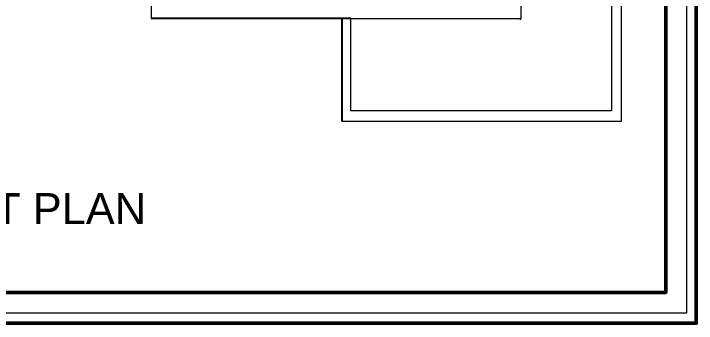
# Model space of a CAD drawing. Header units: inches. Extents: x -279 to 561, y -345 to 342.
# Drawn here: x -227.28 to -213.93, y -79.5 to -73.45 of the extents above; entities that cross this region are included whole.
import ezdxf

# ---------------------------------------------------------------- set-up
doc = ezdxf.new("R2010")
doc.units = ezdxf.units.IN
doc.header["$LTSCALE"] = 0.5
doc.header["$MEASUREMENT"] = 0
for name, color, linetype in [('CADER', 7, 'Continuous'), ('PDF2_A-DETL', 7, 'Continuous'), ('PDF2_A-WALL', 7, 'Continuous')]:
    doc.layers.add(name, color=color, linetype=linetype)
doc.layers.add('G-ANNO-HLIN', color=5, linetype='Continuous', lineweight=50)
doc.styles.get("Standard").update_dxf_attribs({"font": 'arial.ttf'})

msp = doc.modelspace()

# ---------------------------------------------------------------- linework, layer by layer
for p, q in [((-220.685, -73.545), (-224.588, -73.545)), ((-220.859, -73.545), (-220.859, -75.551))]:
    msp.add_line(p, q)
at = {"layer": 'CADER', "lineweight": 18}
for points in [[(-239.629, -62.401), (-213.927, -62.401), (-213.927, -79.5), (-239.629, -79.5)], [(-239.434, -62.597), (-214.122, -62.597), (-214.122, -79.304), (-239.434, -79.304)]]:
    msp.add_lwpolyline(points, close=True, dxfattribs=at)
at = {"layer": 'G-ANNO-HLIN', "color": 0}
for points in [[(-239.629, -62.401), (-213.927, -62.401), (-213.927, -79.5), (-239.629, -79.5)], [(-239.03, -63), (-214.526, -63), (-214.526, -78.901), (-239.03, -78.901)]]:
    msp.add_lwpolyline(points, close=True, dxfattribs=at)
at = {"layer": 'PDF2_A-DETL', "lineweight": 9}
msp.add_lwpolyline([(-217.362, -73.572), (-217.362, -73.545)], dxfattribs=at)
at = {"layer": 'PDF2_A-WALL', "lineweight": 9}
msp.add_line((-224.588, -69.336), (-224.588, -73.545), dxfattribs=at)
msp.add_lwpolyline([(-220.859, -75.551), (-215.389, -75.551), (-215.389, -65.581)], dxfattribs=at)
msp.add_lwpolyline([(-217.351, -73.545), (-217.351, -65.784), (-215.586, -65.784), (-215.586, -75.348), (-220.685, -75.348), (-220.685, -73.545)], close=True, dxfattribs=at)

# ---------------------------------------------------------------- texts
msp.add_text(' FIRST PLAN', height=0.60725).set_placement((-229.824, -77.563))

doc.saveas('drawing.dxf')
